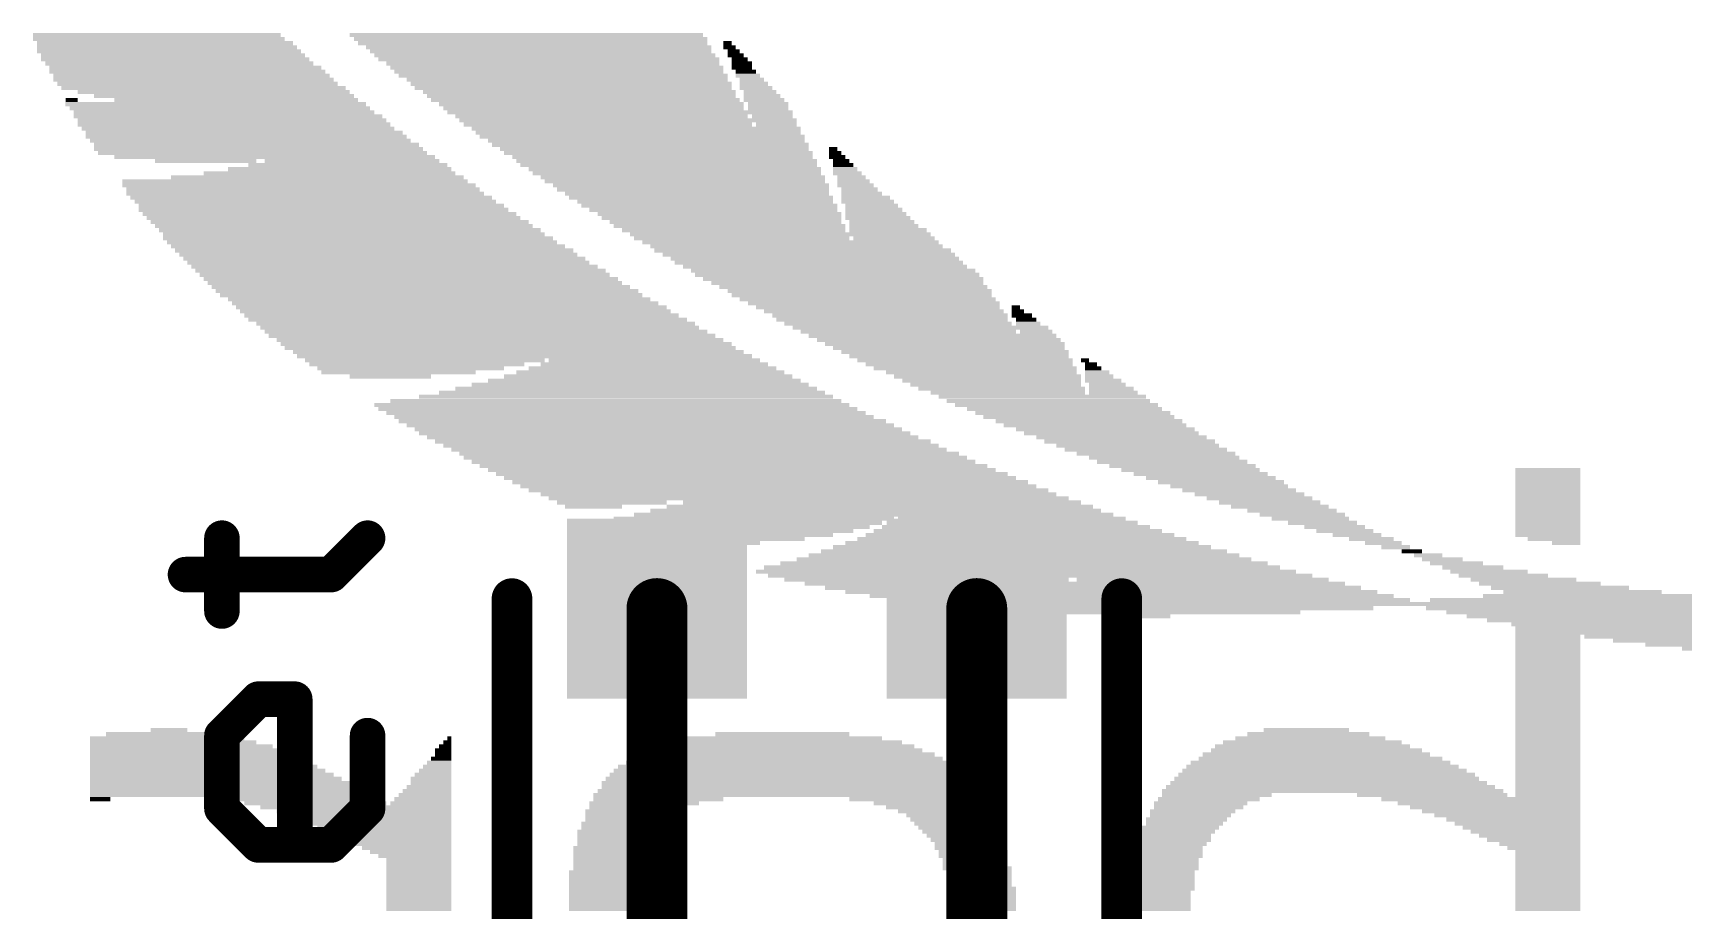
# Model space of a CAD drawing. Extents: x -6.8 to 73.8, y -5.2 to 32.2.
# Drawn here: x 1.16 to 9.42, y 11.97 to 16.36 of the extents above; entities that cross this region are included whole.
import ezdxf

# ---------------------------------------------------------------- set-up
doc = ezdxf.new("R2010")
doc.units = 0
for name, color, linetype in [('1', 12, 'CONTINUOUS'), ('21', 40, 'CONTINUOUS'), ('22', 6, 'CONTINUOUS')]:
    doc.layers.add(name, color=color, linetype=linetype)

# ---------------------------------------------------------------- blocks, each defined once
blk = doc.blocks.new('RECT')
blk.add_solid([(-0.5, -0.5), (0.5, -0.5), (-0.5, 0.5), (0.5, 0.5)])

msp = doc.modelspace()

# ---------------------------------------------------------------- linework, layer by layer
at = {"layer": '1', "const_width": 0.3048}
for points in [[(4.28, 9.38), (4.28, 13.48)], [(5.88, 11.176), (5.88, 13.48)]]:
    msp.add_lwpolyline(points, dxfattribs=at)
at = {"layer": '1', "const_width": 0.1524}
for points in [[(4.3562, 13.48, 1), (4.2038, 13.48)], [(5.9562, 13.48, 1), (5.8038, 13.48)]]:
    msp.add_lwpolyline(points, format="xyb", dxfattribs=at)
at = {"layer": '21'}
for points, const_width in [([(2.1033, 13.4679), (2.1033, 13.8323)], 0.1778), ([(2.6499, 13.6501), (2.8321, 13.8323)], 0.1778), ([(1.9212, 13.6501), (2.6499, 13.6501)], 0.1778), ([(3.5546, 9.33), (3.5546, 13.53)], 0.2032), ([(6.6054, 13.53), (6.6054, 9.33)], 0.2032), ([(2.1033, 12.8451), (2.2855, 13.0272)], 0.1778), ([(2.2855, 13.0272), (2.4677, 13.0272)], 0.1778), ([(2.4677, 13.0272), (2.4677, 12.2985)], 0.1778), ([(2.1033, 12.4807), (2.1033, 12.8451)], 0.1778), ([(2.8321, 12.8451), (2.8321, 12.4807)], 0.1778), ([(2.2855, 12.2985), (2.1033, 12.4807)], 0.1778), ([(2.8321, 12.4807), (2.6499, 12.2985)], 0.1778), ([(2.6499, 12.2985), (2.2855, 12.2985)], 0.1778)]:
    msp.add_lwpolyline(points, dxfattribs=dict(at, const_width=const_width))
for points, const_width in [([(2.1478, 13.8323, 1), (2.0589, 13.8323)], 0.0889), ([(2.8635, 13.8008, 1), (2.8007, 13.8637)], 0.0889), ([(1.9212, 13.6945, 1), (1.9212, 13.6056)], 0.0889), ([(2.6185, 13.6815, 1), (2.6813, 13.6186)], 0.0889), ([(2.6499, 13.6056, 1), (2.6499, 13.6945)], 0.0889), ([(3.6054, 13.53, 1), (3.5038, 13.53)], 0.1016), ([(6.6562, 13.53, 1), (6.5546, 13.53)], 0.1016), ([(2.0589, 13.4679, 1), (2.1478, 13.4679)], 0.0889), ([(2.2855, 13.0717, 1), (2.2855, 12.9828)], 0.0889), ([(2.317, 12.9958, 1), (2.2541, 13.0587)], 0.0889), ([(2.5122, 13.0272, 1), (2.4233, 13.0272)], 0.0889), ([(2.4677, 12.9828, 1), (2.4677, 13.0717)], 0.0889), ([(2.1478, 12.8451, 1), (2.0589, 12.8451)], 0.0889), ([(2.0719, 12.8765, 1), (2.1348, 12.8136)], 0.0889), ([(2.8765, 12.8451, 1), (2.7877, 12.8451)], 0.0889), ([(2.1348, 12.5121, 1), (2.0719, 12.4493)], 0.0889), ([(2.8635, 12.4493, 1), (2.8007, 12.5121)], 0.0889), ([(2.0589, 12.4807, 1), (2.1478, 12.4807)], 0.0889), ([(2.7877, 12.4807, 1), (2.8765, 12.4807)], 0.0889), ([(2.2855, 12.3429, 1), (2.2855, 12.254)], 0.0889), ([(2.2541, 12.2671, 1), (2.317, 12.3299)], 0.0889), ([(2.4233, 12.2985, 1), (2.5122, 12.2985)], 0.0889), ([(2.6185, 12.3299, 1), (2.6813, 12.2671)], 0.0889), ([(2.6499, 12.254, 1), (2.6499, 12.3429)], 0.0889)]:
    msp.add_lwpolyline(points, format="xyb", dxfattribs=dict(at, const_width=const_width))

# ---------------------------------------------------------------- block references
at = {"layer": '1', "xscale": 0.9, "yscale": 0.9, "rotation": 270}
for p in [(4.28, 13.48), (5.88, 13.48)]:
    msp.add_blockref('RECT', p, dxfattribs=at)
at = {"layer": '22', "yscale": 0.0203, "rotation": 180}
for p, xscale in [((1.778, 16.3474), 1.2395), ((3.6271, 16.3474), 1.7678), ((1.7882, 16.3271), 1.2598), ((1.8186, 16.3068), 1.2802), ((1.8288, 16.2865), 1.3005), ((1.839, 16.2662), 1.3208), ((3.6474, 16.3271), 1.7678), ((3.6576, 16.3068), 1.7475), ((3.6881, 16.2865), 1.7272), ((3.6982, 16.2662), 1.7069), ((4.6431, 16.2865), 0.061), ((4.633, 16.3068), 0.0406), ((4.6634, 16.2662), 0.061), ((1.8694, 16.2255), 1.3411), ((1.8593, 16.2458), 1.3208), ((1.8898, 16.2052), 1.3411), ((1.9202, 16.1849), 1.3614), ((3.7186, 16.2458), 1.7069), ((3.7389, 16.2255), 1.7069), ((3.7592, 16.2052), 1.6662), ((3.7795, 16.1849), 1.6662), ((4.6736, 16.2458), 0.0813), ((4.6939, 16.2255), 0.0813), ((4.7041, 16.2052), 0.1016), ((4.7041, 16.1849), 0.1016), ((1.9304, 16.1646), 1.3818), ((1.9507, 16.1442), 1.3818), ((1.9609, 16.1239), 1.4021), ((1.9812, 16.1036), 1.4021), ((3.7897, 16.1646), 1.6459), ((3.81, 16.1442), 1.6459), ((3.8303, 16.1239), 1.6053), ((3.8506, 16.1036), 1.6053), ((4.7244, 16.1646), 0.1016), ((4.7346, 16.1442), 0.1219), ((4.765, 16.1036), 0.1422), ((4.7549, 16.1239), 0.1219), ((2.0117, 16.0833), 1.4224), ((1.3513, 16.0223), 0.061), ((2.0625, 16.063), 1.3614), ((2.1133, 16.0426), 1.3005), ((2.1742, 16.0223), 1.2192), ((3.8608, 16.0833), 1.585), ((3.8913, 16.063), 1.5646), ((3.9014, 16.0426), 1.5443), ((3.9218, 16.0223), 1.5443), ((4.7752, 16.0833), 0.1626), ((4.7955, 16.063), 0.1626), ((4.8057, 16.0426), 0.1829), ((4.8158, 16.0223), 0.2032), ((2.0726, 16.002), 1.5037), ((2.093, 15.9817), 1.5037), ((2.1133, 15.9614), 1.5037), ((2.1336, 15.941), 1.5443), ((3.9522, 16.002), 1.524), ((3.9624, 15.9817), 1.5037), ((4.0945, 15.9614), 1.7272), ((4.003, 15.941), 1.463), ((4.8362, 16.002), 0.2032), ((4.8362, 15.9817), 0.2032), ((4.8565, 15.941), 0.2032), ((2.1539, 15.9207), 1.5443), ((2.1641, 15.9004), 1.5646), ((2.1844, 15.8801), 1.5646), ((2.2149, 15.8598), 1.585), ((4.1351, 15.9207), 1.6866), ((4.0335, 15.9004), 1.4427), ((4.1758, 15.8801), 1.6459), ((4.1859, 15.8598), 1.6256), ((4.8768, 15.9004), 0.2032), ((2.225, 15.8394), 1.6053), ((2.2454, 15.8191), 1.6053), ((2.2758, 15.7988), 1.6256), ((2.286, 15.7785), 1.6459), ((4.2062, 15.8394), 1.6256), ((4.2266, 15.8191), 1.585), ((4.2469, 15.7988), 1.585), ((4.2672, 15.7785), 1.5443), ((5.1613, 15.7785), 0.0406), ((2.3063, 15.7582), 1.6459), ((2.3673, 15.7378), 1.6053), ((2.0218, 15.7175), 0.508), ((2.733, 15.6972), 0.9957), ((2.7534, 15.7175), 0.8738), ((4.2875, 15.7582), 1.5443), ((4.3078, 15.7378), 1.5037), ((4.3282, 15.7175), 1.5037), ((4.3383, 15.6972), 1.4834), ((5.1714, 15.7582), 0.061), ((5.1816, 15.7378), 0.0813), ((5.2019, 15.7175), 0.0813), ((5.2121, 15.6972), 0.1016), ((2.4689, 15.6159), 1.7272), ((2.5806, 15.6362), 1.463), ((2.6416, 15.6566), 1.2598), ((2.6924, 15.6769), 1.1176), ((4.3688, 15.6769), 1.463), ((4.379, 15.6566), 1.4427), ((4.4094, 15.6362), 1.4224), ((4.4196, 15.6159), 1.4021), ((5.2222, 15.6769), 0.1219), ((5.2324, 15.6566), 0.1422), ((5.2527, 15.6362), 0.1422), ((5.2629, 15.6159), 0.1626), ((2.4892, 15.5956), 1.7678), ((2.5095, 15.5753), 1.7678), ((2.5197, 15.555), 1.7882), ((2.5502, 15.5346), 1.8085), ((4.4501, 15.5956), 1.3818), ((4.4602, 15.5753), 1.3614), ((4.4806, 15.555), 1.3208), ((4.5009, 15.5346), 1.3208), ((5.273, 15.5956), 0.1829), ((5.3035, 15.555), 0.2032), ((5.3238, 15.5346), 0.2438), ((5.2934, 15.5753), 0.1829), ((2.5705, 15.5143), 1.8085), ((2.6111, 15.4737), 1.8491), ((2.601, 15.494), 1.8288), ((2.6416, 15.4534), 1.8694), ((4.5212, 15.5143), 1.2802), ((4.5415, 15.494), 1.2802), ((4.5618, 15.4737), 1.2395), ((4.5923, 15.4534), 1.2192), ((5.334, 15.5143), 0.2642), ((5.3543, 15.494), 0.2642), ((5.3645, 15.4737), 0.2845), ((5.3746, 15.4534), 0.3048), ((2.6619, 15.433), 1.8694), ((2.6924, 15.4127), 1.8898), ((2.7127, 15.3924), 1.8898), ((2.7432, 15.3721), 1.9101), ((4.6025, 15.433), 1.1989), ((4.6228, 15.4127), 1.1582), ((4.6431, 15.3924), 1.1582), ((4.6634, 15.3721), 1.1176), ((5.3848, 15.433), 0.3251), ((5.4051, 15.4127), 0.3251), ((5.4356, 15.3721), 0.3861), ((5.4153, 15.3924), 0.3454), ((2.7838, 15.3314), 1.9507), ((2.7635, 15.3518), 1.9101), ((2.8042, 15.3111), 1.9507), ((2.8346, 15.2908), 1.971), ((4.8971, 15.3518), 1.5037), ((4.7041, 15.3314), 1.077), ((4.9479, 15.3111), 1.4834), ((4.9784, 15.2908), 1.463), ((5.4661, 15.3314), 0.4064), ((2.8651, 15.2705), 1.9914), ((2.8854, 15.2502), 1.9914), ((2.9159, 15.2298), 2.0117), ((2.9362, 15.2095), 2.0117), ((2.9667, 15.1892), 2.032), ((5.0089, 15.2705), 1.4834), ((5.0394, 15.2502), 1.463), ((5.0698, 15.2298), 1.4427), ((5.0902, 15.2095), 1.4427), ((5.1206, 15.1892), 1.4224), ((2.9972, 15.1689), 2.0523), ((3.0175, 15.1486), 2.0523), ((3.048, 15.1282), 2.0726), ((3.0683, 15.1079), 2.0726), ((5.1613, 15.1689), 1.4224), ((5.1816, 15.1486), 1.4224), ((5.2121, 15.1282), 1.4021), ((5.2324, 15.1079), 1.3614), ((3.0988, 15.0876), 2.093), ((3.1293, 15.0673), 2.1133), ((3.1496, 15.047), 2.1133), ((3.1902, 15.0266), 2.1133), ((5.2629, 15.0876), 1.3411), ((5.2934, 15.0673), 1.3208), ((5.3035, 15.047), 1.3005), ((5.334, 15.0266), 1.2802), ((3.2207, 15.0063), 2.1336), ((3.2512, 14.986), 2.1539), ((3.2715, 14.9657), 2.1539), ((3.302, 14.9454), 2.1742), ((5.3645, 15.0063), 1.2598), ((5.3848, 14.986), 1.2192), ((5.4153, 14.9657), 1.1989), ((5.4458, 14.9454), 1.1786), ((6.0858, 14.9657), 0.061), ((6.0757, 14.986), 0.0406), ((6.1062, 14.9454), 0.1016), ((3.3325, 14.925), 2.1946), ((3.3731, 14.9047), 2.1946), ((3.3934, 14.8844), 2.1946), ((3.4239, 14.8641), 2.2149), ((5.4559, 14.925), 1.1582), ((5.4864, 14.9047), 1.1379), ((5.5982, 14.8844), 1.2802), ((5.5372, 14.8641), 1.077), ((6.1366, 14.9047), 0.1219), ((6.1265, 14.925), 0.1016), ((6.1773, 14.8641), 0.1626), ((3.4544, 14.8438), 2.2352), ((3.495, 14.8234), 2.2352), ((3.5255, 14.8031), 2.2555), ((3.5458, 14.7828), 2.2555), ((5.6591, 14.8438), 1.2395), ((5.6896, 14.8234), 1.2192), ((5.7201, 14.8031), 1.1989), ((5.7404, 14.7828), 1.1582), ((3.5865, 14.7625), 2.2555), ((3.617, 14.7422), 2.2758), ((3.1191, 14.7218), 1.1989), ((3.0785, 14.7015), 1.077), ((4.2672, 14.7015), 1.1379), ((4.2672, 14.7218), 1.0566), ((5.7709, 14.7625), 1.1379), ((5.7912, 14.7422), 1.0973), ((5.8217, 14.7218), 1.077), ((5.842, 14.7015), 1.0363), ((6.4211, 14.7218), 0.0406), ((6.4516, 14.7015), 0.061), ((3.048, 14.6812), 0.9347), ((2.987, 14.6609), 0.7722), ((2.9464, 14.6406), 0.4064), ((4.2164, 14.6202), 1.5646), ((4.2367, 14.6406), 1.4427), ((4.2469, 14.6609), 1.3411), ((4.257, 14.6812), 1.2395), ((5.8725, 14.6812), 1.016), ((5.903, 14.6609), 0.955), ((5.9334, 14.6406), 0.9347), ((5.9538, 14.6202), 0.8941), ((6.4618, 14.6812), 0.0813), ((6.4821, 14.6609), 0.1219), ((6.4922, 14.6406), 0.1422), ((6.5126, 14.6202), 0.1829), ((4.125, 14.539), 2.0726), ((4.1554, 14.5593), 1.9304), ((4.1758, 14.5796), 1.8085), ((4.1961, 14.5999), 1.6866), ((5.9741, 14.5999), 0.8534), ((6.0046, 14.5796), 0.8331), ((6.035, 14.5593), 0.7722), ((6.2078, 14.539), 1.0363), ((6.5329, 14.5999), 0.1829), ((6.5532, 14.5796), 0.2235), ((6.5634, 14.5593), 0.2438), ((4.0538, 14.4983), 2.3774), ((4.0843, 14.478), 2.3978), ((4.125, 14.4577), 2.3978), ((4.0742, 14.5186), 2.2555), ((6.2382, 14.5186), 1.016), ((6.2789, 14.4983), 1.016), ((6.3195, 14.478), 0.9754), ((6.3602, 14.4577), 0.9754), ((4.1656, 14.4374), 2.3978), ((4.2062, 14.417), 2.4384), ((4.2469, 14.3967), 2.4384), ((4.2875, 14.3764), 2.4384), ((6.3906, 14.4374), 0.955), ((6.4414, 14.417), 0.9347), ((6.4719, 14.3967), 0.9144), ((6.5227, 14.3764), 0.8941), ((4.318, 14.3561), 2.4587), ((4.3586, 14.3358), 2.4587), ((4.4094, 14.3154), 2.479), ((4.4501, 14.2951), 2.479), ((6.5532, 14.3561), 0.8738), ((6.604, 14.3358), 0.8534), ((6.6446, 14.3154), 0.8534), ((6.6853, 14.2951), 0.8128), ((4.4907, 14.2748), 2.479), ((4.5415, 14.2545), 2.4994), ((4.572, 14.2342), 2.5197), ((4.6126, 14.2138), 2.5197), ((6.7259, 14.2748), 0.8128), ((6.7767, 14.2545), 0.7925), ((6.8174, 14.2342), 0.7518), ((6.858, 14.2138), 0.7518), ((4.6634, 14.1935), 2.54), ((4.7041, 14.1732), 2.54), ((4.7549, 14.1529), 2.5603), ((4.7955, 14.1326), 2.5603), ((6.9088, 14.1935), 0.7315), ((6.9494, 14.1732), 0.6909), ((7.0002, 14.1529), 0.6706), ((7.051, 14.1326), 0.6502), ((8.7376, 14.1732), 0.3251), ((8.7376, 14.1529), 0.3251), ((8.7376, 14.1326), 0.3251), ((4.8463, 14.1122), 2.5806), ((4.887, 14.0919), 2.5806), ((4.9378, 14.0716), 2.601), ((4.9886, 14.0513), 2.5806), ((7.1018, 14.1122), 0.6299), ((7.1425, 14.0919), 0.5893), ((7.1933, 14.0716), 0.569), ((7.2441, 14.0513), 0.5486), ((8.7376, 14.1122), 0.3251), ((8.7376, 14.0919), 0.3251), ((8.7376, 14.0716), 0.3251), ((8.7376, 14.0513), 0.3251), ((5.0394, 14.031), 2.601), ((4.0538, 14.0106), 0.5486), ((3.9624, 13.9903), 0.2845), ((5.3645, 13.9497), 2.3978), ((5.3746, 13.97), 2.2555), ((5.395, 13.9903), 2.1336), ((5.4051, 14.0106), 1.9914), ((7.2949, 14.031), 0.5283), ((7.3457, 14.0106), 0.508), ((7.3965, 13.9903), 0.4877), ((7.4574, 13.97), 0.447), ((7.5082, 13.9497), 0.4267), ((8.7376, 14.031), 0.3251), ((8.7376, 14.0106), 0.3251), ((8.7376, 13.9903), 0.3251), ((8.7376, 13.97), 0.3251), ((8.7376, 13.9497), 0.3251), ((4.7244, 13.909), 1.3614), ((4.765, 13.9294), 1.4021), ((4.7041, 13.8887), 1.2802), ((4.6939, 13.8684), 1.1379), ((6.0858, 13.8684), 1.4427), ((6.0757, 13.8887), 1.3411), ((6.0655, 13.909), 1.2395), ((6.0554, 13.9294), 1.1379), ((7.5489, 13.9294), 0.3861), ((7.6098, 13.909), 0.3454), ((7.6708, 13.8887), 0.3048), ((7.7216, 13.8684), 0.2845), ((8.7376, 13.9294), 0.3251), ((8.7376, 13.909), 0.3251), ((8.7376, 13.8887), 0.3251), ((8.7376, 13.8684), 0.3251), ((4.6736, 13.8481), 0.9754), ((4.6228, 13.8278), 0.7925), ((4.5923, 13.8074), 0.4064), ((6.1062, 13.7871), 1.8898), ((6.1062, 13.8074), 1.7678), ((6.1062, 13.8278), 1.6459), ((6.096, 13.8481), 1.5443), ((7.7826, 13.8481), 0.2438), ((7.8537, 13.8278), 0.2235), ((7.9146, 13.8074), 0.1829), ((7.9756, 13.7871), 0.1422), ((8.7376, 13.8481), 0.3251), ((8.7681, 13.8278), 0.2642), ((8.829, 13.8074), 0.1422), ((6.1163, 13.7058), 2.4384), ((6.1163, 13.7262), 2.2758), ((6.1163, 13.7465), 2.1539), ((6.1163, 13.7668), 2.032), ((8.0569, 13.7668), 0.1016), ((8.1382, 13.7465), 0.1422), ((8.2093, 13.7262), 0.2032), ((8.2804, 13.7058), 0.2642), ((6.1265, 13.6652), 2.7026), ((6.1062, 13.6855), 2.5806), ((6.1976, 13.6449), 2.7229), ((5.6286, 13.6246), 1.4224), ((7.0104, 13.6246), 1.2598), ((8.3617, 13.6855), 0.3048), ((8.443, 13.6652), 0.3861), ((8.5141, 13.6449), 0.447), ((8.6157, 13.6246), 0.5283), ((5.6388, 13.6042), 1.2395), ((5.6388, 13.5839), 1.0363), ((5.6388, 13.5636), 0.8331), ((5.6388, 13.5433), 0.5893), ((7.0612, 13.5433), 1.8085), ((7.051, 13.5636), 1.6662), ((7.0307, 13.5839), 1.5443), ((7.0206, 13.6042), 1.4021), ((8.697, 13.6042), 0.6096), ((8.951, 13.5433), 1.077), ((8.7986, 13.5839), 0.6909), ((8.9103, 13.5636), 0.7925), ((5.6185, 13.523), 0.3048), ((6.919, 13.4823), 1.8898), ((7.9959, 13.5026), 3.9624), ((6.7767, 13.462), 1.4427), ((7.0714, 13.523), 1.9507), ((9.3472, 13.4823), 2.4384), ((8.9306, 13.523), 1.5646), ((9.8044, 13.462), 3.1496), ((6.7158, 13.4417), 0.2642), ((9.8552, 13.4417), 3.048), ((9.906, 13.4214), 2.9464), ((9.967, 13.401), 2.8245), ((9.9873, 13.3807), 2.8245), ((9.9873, 13.3604), 2.8245), ((8.7376, 13.3401), 0.3251), ((8.7376, 13.3198), 0.3251), ((8.7376, 13.2994), 0.3251), ((10.16, 13.3401), 2.479), ((10.2311, 13.3198), 2.3368), ((10.3022, 13.2994), 2.1539), ((8.7376, 13.2791), 0.3251), ((8.7376, 13.2588), 0.3251), ((8.7376, 13.2385), 0.3251), ((8.7376, 13.2182), 0.3251), ((10.3937, 13.2791), 1.971), ((8.7376, 13.1978), 0.3251), ((8.7376, 13.1775), 0.3251), ((8.7376, 13.1572), 0.3251), ((8.7376, 13.1369), 0.3251), ((8.7376, 13.1166), 0.3251), ((8.7376, 13.0962), 0.3251), ((8.7376, 13.0759), 0.3251), ((8.7376, 13.0556), 0.3251), ((8.7376, 13.0353), 0.3251), ((8.7376, 13.015), 0.3251), ((8.7376, 12.9946), 0.3251), ((8.7376, 12.9743), 0.3251), ((8.7376, 12.954), 0.3251), ((8.7376, 12.9337), 0.3251), ((8.7376, 12.9134), 0.3251), ((8.7376, 12.893), 0.3251), ((1.8288, 12.8321), 0.7722), ((1.8593, 12.8118), 0.8331), ((1.8186, 12.8524), 0.5893), ((1.839, 12.8727), 0.1829), ((3.2309, 12.8118), 0.0406), ((3.241, 12.8321), 0.0203), ((4.9174, 12.8118), 1.1786), ((4.9174, 12.8321), 0.9754), ((4.9073, 12.8524), 0.6706), ((7.559, 12.8118), 0.8941), ((7.5489, 12.8321), 0.7518), ((7.5387, 12.8524), 0.6096), ((7.5286, 12.8727), 0.4267), ((8.7376, 12.8727), 0.3251), ((8.7376, 12.8524), 0.3251), ((8.7376, 12.8321), 0.3251), ((8.7376, 12.8118), 0.3251), ((1.8999, 12.7914), 0.9144), ((1.9202, 12.7711), 0.955), ((1.9507, 12.7508), 1.016), ((1.971, 12.7305), 1.0566), ((3.2004, 12.7305), 0.1016), ((3.2106, 12.7711), 0.0813), ((3.2106, 12.7508), 0.0813), ((3.2207, 12.7914), 0.061), ((4.9276, 12.7305), 1.5646), ((4.9276, 12.7508), 1.4834), ((4.9174, 12.7711), 1.3818), ((4.9174, 12.7914), 1.3005), ((7.5997, 12.7305), 1.2192), ((7.5794, 12.7508), 1.1379), ((7.5794, 12.7711), 1.0566), ((7.559, 12.7914), 0.9754), ((8.7376, 12.7914), 0.3251), ((8.7376, 12.7711), 0.3251), ((8.7376, 12.7508), 0.3251), ((8.7376, 12.7305), 0.3251), ((2.0117, 12.6898), 1.1379), ((2.032, 12.6695), 1.1786), ((2.0523, 12.6492), 1.2192), ((2.0726, 12.6289), 1.2598), ((1.9914, 12.7102), 1.0973), ((3.1496, 12.6289), 0.2032), ((3.1598, 12.6492), 0.1829), ((3.1699, 12.6695), 0.1626), ((3.1801, 12.6898), 0.1422), ((3.1902, 12.7102), 0.1219), ((4.9276, 12.6289), 1.8085), ((4.9276, 12.6492), 1.7678), ((4.9276, 12.6695), 1.7272), ((4.9276, 12.6898), 1.6866), ((4.9276, 12.7102), 1.6053), ((7.6302, 12.6289), 1.524), ((7.6302, 12.6492), 1.4834), ((7.62, 12.6695), 1.4224), ((7.6098, 12.6898), 1.3614), ((7.5997, 12.7102), 1.3005), ((8.7376, 12.7102), 0.3251), ((8.7376, 12.6898), 0.3251), ((8.7376, 12.6695), 0.3251), ((8.7376, 12.6492), 0.3251), ((8.7376, 12.6289), 0.3251), ((2.093, 12.6086), 1.3005), ((2.1234, 12.5679), 1.3614), ((2.1133, 12.5882), 1.3411), ((2.1438, 12.5476), 1.4021), ((3.1191, 12.5476), 0.2642), ((3.1293, 12.5679), 0.2438), ((3.1394, 12.5882), 0.2235), ((3.1496, 12.6086), 0.2032), ((4.9276, 12.5476), 1.9304), ((4.9378, 12.5679), 1.9101), ((4.9276, 12.6086), 1.8491), ((4.9378, 12.5882), 1.8694), ((7.6606, 12.5679), 1.7069), ((7.0815, 12.5476), 0.5486), ((7.6505, 12.5882), 1.6459), ((7.6403, 12.6086), 1.585), ((8.1585, 12.5476), 0.7518), ((8.7376, 12.6086), 0.3251), ((8.7376, 12.5882), 0.3251), ((8.7376, 12.5679), 0.3251), ((8.7376, 12.5476), 0.3251), ((1.4935, 12.5273), 0.1016), ((2.4994, 12.5273), 0.7722), ((2.5705, 12.507), 0.7112), ((2.7737, 12.4866), 0.955), ((2.8143, 12.4663), 0.8738), ((3.0988, 12.507), 0.3048), ((3.109, 12.5273), 0.2845), ((4.1453, 12.4663), 0.447), ((4.2164, 12.507), 0.5486), ((4.1758, 12.4866), 0.4674), ((4.2875, 12.5273), 0.6502), ((5.5778, 12.5273), 0.6706), ((5.649, 12.507), 0.569), ((5.6794, 12.4866), 0.508), ((5.7201, 12.4663), 0.4674), ((6.9596, 12.4663), 0.4267), ((7.0002, 12.507), 0.4674), ((6.9901, 12.4866), 0.447), ((7.0409, 12.5273), 0.508), ((8.4023, 12.5273), 0.9957), ((8.443, 12.507), 0.9144), ((8.4734, 12.4866), 0.8534), ((8.5039, 12.4663), 0.7925), ((2.8448, 12.446), 0.8128), ((2.8651, 12.4257), 0.7722), ((2.8956, 12.4054), 0.7112), ((2.9159, 12.385), 0.6706), ((4.0843, 12.385), 0.3658), ((4.0945, 12.4054), 0.3861), ((4.1148, 12.4257), 0.3861), ((4.1351, 12.446), 0.4267), ((5.7404, 12.446), 0.4267), ((5.7607, 12.4257), 0.4267), ((5.7709, 12.4054), 0.4064), ((5.7912, 12.385), 0.4064), ((6.8986, 12.385), 0.3861), ((6.9291, 12.4257), 0.4064), ((6.919, 12.4054), 0.3861), ((6.9494, 12.446), 0.4064), ((8.5344, 12.446), 0.7315), ((8.5649, 12.4257), 0.6706), ((8.5852, 12.4054), 0.6299), ((8.6055, 12.385), 0.5893), ((2.9362, 12.3647), 0.6299), ((2.9566, 12.3444), 0.5893), ((2.987, 12.3241), 0.5283), ((3.0074, 12.3038), 0.4877), ((4.064, 12.3647), 0.3658), ((4.064, 12.3444), 0.3658), ((4.0538, 12.3241), 0.3454), ((4.0538, 12.3038), 0.3454), ((5.8014, 12.3647), 0.3861), ((5.8115, 12.3444), 0.3658), ((5.8318, 12.3241), 0.3658), ((5.842, 12.3038), 0.3454), ((6.8682, 12.3444), 0.3658), ((6.8682, 12.3241), 0.3658), ((6.858, 12.3038), 0.3454), ((6.8885, 12.3647), 0.3658), ((8.6258, 12.3647), 0.5486), ((8.6462, 12.3444), 0.508), ((8.6665, 12.3241), 0.4674), ((8.697, 12.3038), 0.4064), ((3.0277, 12.2834), 0.447), ((3.048, 12.2631), 0.4064), ((3.0683, 12.2428), 0.3658), ((3.0886, 12.2225), 0.3251), ((4.0335, 12.2834), 0.3454), ((4.0335, 12.2631), 0.3454), ((4.0335, 12.2428), 0.3454), ((4.0234, 12.2225), 0.3251), ((5.842, 12.2834), 0.3454), ((5.8623, 12.2631), 0.3454), ((5.8623, 12.2428), 0.3454), ((5.8725, 12.2225), 0.3251), ((6.8275, 12.2225), 0.3251), ((6.8377, 12.2834), 0.3454), ((6.8377, 12.2631), 0.3454), ((6.8377, 12.2428), 0.3454), ((8.7173, 12.2834), 0.3658), ((8.7376, 12.2631), 0.3251), ((8.7376, 12.2428), 0.3251), ((8.7376, 12.2225), 0.3251), ((3.0886, 12.2022), 0.3251), ((3.0886, 12.1818), 0.3251), ((3.0886, 12.1615), 0.3251), ((3.0886, 12.1412), 0.3251), ((4.0132, 12.1615), 0.3454), ((4.003, 12.1412), 0.3251), ((4.0234, 12.2022), 0.3251), ((4.0234, 12.1818), 0.3251), ((5.8725, 12.2022), 0.3251), ((5.8826, 12.1818), 0.3454), ((5.8928, 12.1615), 0.3251), ((5.8928, 12.1412), 0.3251), ((6.8072, 12.1615), 0.3251), ((6.8072, 12.1412), 0.3251), ((6.8174, 12.2022), 0.3454), ((6.8174, 12.1818), 0.3454), ((8.7376, 12.2022), 0.3251), ((8.7376, 12.1818), 0.3251), ((8.7376, 12.1615), 0.3251), ((8.7376, 12.1412), 0.3251), ((3.0886, 12.1209), 0.3251), ((3.0886, 12.1006), 0.3251), ((3.0886, 12.0802), 0.3251), ((3.0886, 12.0599), 0.3251), ((4.003, 12.1209), 0.3251), ((4.003, 12.1006), 0.3251), ((4.003, 12.0802), 0.3251), ((4.003, 12.0599), 0.3251), ((5.8928, 12.1209), 0.3251), ((5.8928, 12.1006), 0.3251), ((5.9131, 12.0802), 0.3251), ((5.9131, 12.0599), 0.3251), ((6.797, 12.0802), 0.3454), ((6.7869, 12.0599), 0.3251), ((6.8072, 12.1209), 0.3251), ((6.8072, 12.1006), 0.3251), ((8.7376, 12.1209), 0.3251), ((8.7376, 12.1006), 0.3251), ((8.7376, 12.0802), 0.3251), ((8.7376, 12.0599), 0.3251), ((3.0886, 12.0396), 0.3251), ((3.0886, 12.0193), 0.3251), ((3.0886, 11.999), 0.3251), ((3.0886, 11.9786), 0.3251), ((4.003, 12.0396), 0.3251), ((4.003, 12.0193), 0.3251), ((4.003, 11.999), 0.3251), ((4.003, 11.9786), 0.3251), ((5.9131, 12.0396), 0.3251), ((5.9131, 12.0193), 0.3251), ((5.9131, 11.999), 0.3251), ((5.9233, 11.9786), 0.3048), ((6.7869, 12.0396), 0.3251), ((6.7869, 12.0193), 0.3251), ((6.7869, 11.999), 0.3251), ((6.7869, 11.9786), 0.3251), ((8.7376, 12.0396), 0.3251), ((8.7376, 12.0193), 0.3251), ((8.7376, 11.999), 0.3251), ((8.7376, 11.9786), 0.3251)]:
    msp.add_blockref('RECT', p, dxfattribs=dict(at, xscale=xscale))

doc.saveas('drawing.dxf')
